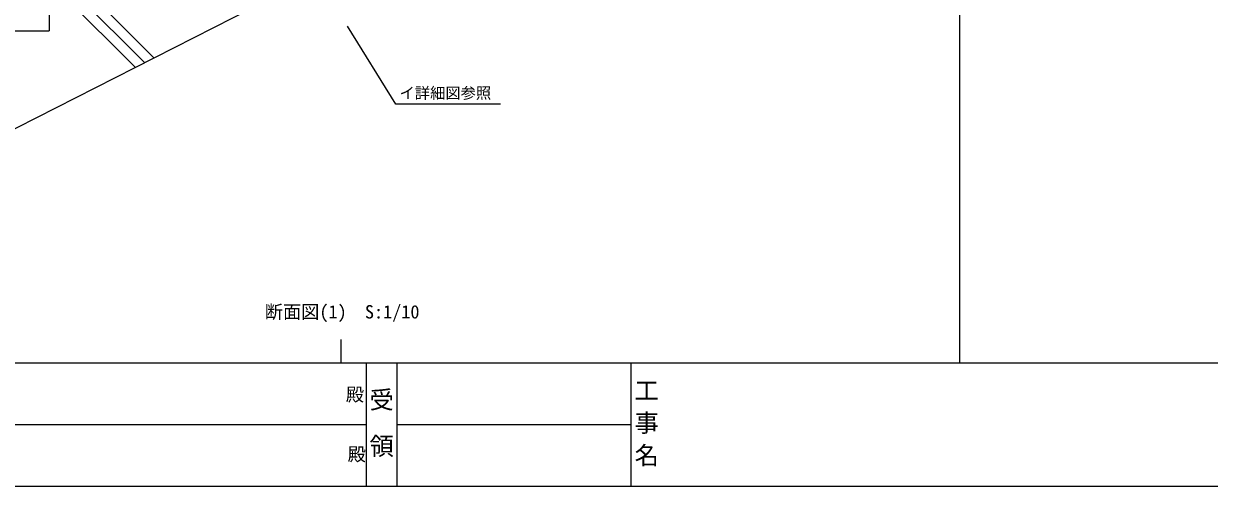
# Model space of a CAD drawing. Units: millimetres, scale not verified. Extents: x -4603 to 4686, y -14667 to 14758.
# Drawn here: x -2518 to 41, y -8727 to -7728 of the extents above; entities that cross this region are included whole.
import ezdxf
from ezdxf.enums import TextEntityAlignment as Align

# ---------------------------------------------------------------- set-up
doc = ezdxf.new("R2010")
doc.units = ezdxf.units.MM
doc.header["$LTSCALE"] = 6.6
for name, color, linetype, lineweight in [('0-0_A-E01-仕上太線', 4, 'Continuous', 9), ('0-4_0', 7, 'Continuous', 9), ('0-5_A-B03-文字_書込_小', 7, 'Continuous', 9), ('0-D_A-C02-ハッチング', 134, 'Continuous', 9), ('1-5_A-C01-補助線(非印刷)', 4, 'Continuous', 9), ('1-B_0-A01-枠A', 4, 'Continuous', 9)]:
    doc.layers.add(name, color=color, linetype=linetype, lineweight=lineweight)
doc.layers.add('1-C_0-A02-枠B', color=5, linetype='Continuous')
doc.styles.add('ＭＳ ゴシック', font='')
doc.styles.get('ＭＳ ゴシック').set_extended_font_data('MS Gothic')

# ---------------------------------------------------------------- blocks, each defined once
blk = doc.blocks.new('222222')
at = {"layer": '0-0_A-E01-仕上太線'}
for p in [(17754.8, 4350.2), (3000, -3150)]:
    blk.add_line(p, (17754.8, -3150), dxfattribs=at)
blk = doc.blocks.new('A1 waku')
at = {"layer": '1-5_A-C01-補助線(非印刷)'}
for p, q in [((21025, 2250), (21025, 28783.33)), ((14347.22, 2250), (14347.22, 2500)), ((21025, 2250), (21025, 2500))]:
    blk.add_line(p, q, dxfattribs=at)
at = {"layer": '1-B_0-A01-枠A'}
for p, q in [((991.67, 2250), (38188.13, 2250)), ((14616.39, 2250), (14616.39, 916.67)), ((14949.73, 2250), (14949.73, 916.67)), ((17473.57, 2250), (17473.57, 916.67)), ((8956.97, 1583.33), (14616.39, 1583.33)), ((14949.73, 1583.33), (17473.57, 1583.33)), ((991.67, 916.67), (38324.36, 916.67))]:
    blk.add_line(p, q, dxfattribs=at)
at = {"layer": '1-C_0-A02-枠B', "color": 6, "style": 'ＭＳ ゴシック'}
for s, height, p in [('殿', 144.4, (14397.2, 1792.47)), ('受', 192.4, (14653.11, 1696.33)), ('工', 192.4, (17514.36, 1796.33)), ('事', 192.4, (17514.36, 1446.33)), ('領', 192.4, (14653.11, 1196.33)), ('殿', 144.4, (14416.95, 1147.24)), ('名', 192.4, (17514.36, 1096.33))]:
    blk.add_text(s, height=height, dxfattribs=at).set_placement(p, align=Align.BOTTOM_LEFT)

msp = doc.modelspace()

# ---------------------------------------------------------------- linework, layer by layer
at = {"layer": '0-0_A-E01-仕上太線'}
msp.add_line((-3031.413, -8205.349), (-174.691, -6752.739), dxfattribs=at)
at = {"layer": '0-5_A-B03-文字_書込_小'}
msp.add_lwpolyline([(-1489.118, -7901.6), (-1714.79, -7901.6), (-1818.919, -7733.125)], dxfattribs=at)
at = {"layer": '0-D_A-C02-ハッチング'}
for p, q in [((-2237.445, -7801.625), (-2445.952, -7593.079)), ((-2257.638, -7811.893), (-2463.253, -7606.239)), ((-2277.836, -7822.164), (-2463.253, -7636.711))]:
    msp.add_line(p, q, dxfattribs=at)

# ---------------------------------------------------------------- block references
at = {"layer": '0-4_0', "xscale": 0.02, "yscale": 0.02}
msp.add_blockref('222222', (-2818.35, -7680.083), dxfattribs=at)
at = {"layer": '1-B_0-A01-枠A', "xscale": 0.2, "yscale": 0.2}
msp.add_blockref('A1 waku', (-4702.372, -8910), dxfattribs=at)

# ---------------------------------------------------------------- texts
at = {"layer": '0-5_A-B03-文字_書込_小', "style": 'ＭＳ ゴシック'}
for s, height, p in [('イ詳細図参照', 24.19, (-1706.973, -7897.058)), ('断面図(1)\u3000S:1/10', 28.86, (-1997.979, -8373.101))]:
    msp.add_text(s, height=height, dxfattribs=at).set_placement(p, align=Align.BOTTOM_LEFT)

doc.saveas('drawing.dxf')
